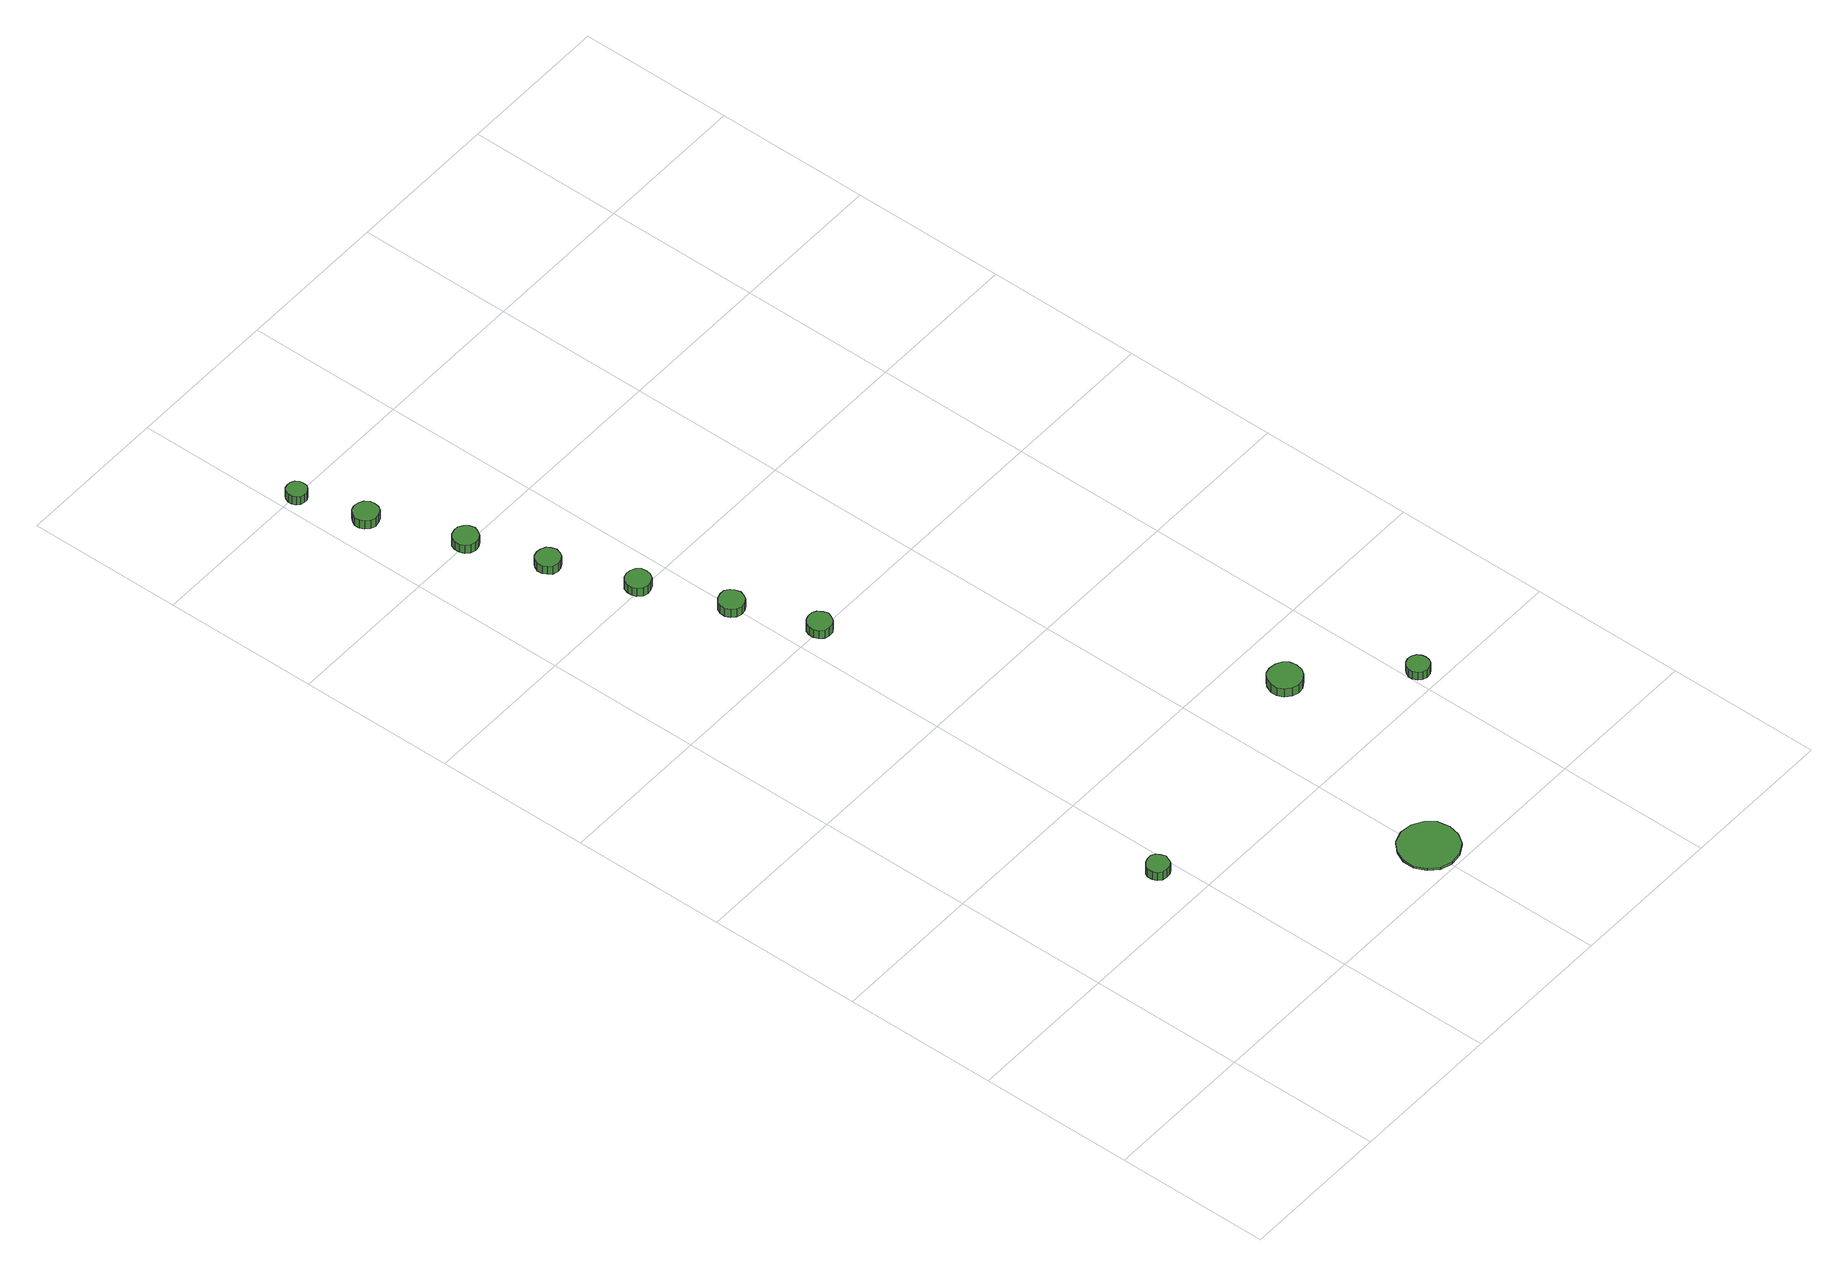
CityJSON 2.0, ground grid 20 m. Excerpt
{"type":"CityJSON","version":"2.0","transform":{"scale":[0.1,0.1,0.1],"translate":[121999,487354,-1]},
"CityObjects":{
"tree1":{"type":"SolitaryVegetationObject","attributes":{"function":"something"},"geometry":[{"type":"MultiSurface","lod":"1","boundaries":[[[0,1,2,3,4,5,6,7,8,9,10,11,12,13,14]],[[15,16,17,18,19,20,21,22,23,24,25,26,27,28,29]],[[0,29,28,1]],[[1,28,27,2]],[[2,27,26,3]],[[3,26,25,4]],[[4,25,24,5]],[[5,24,23,6]],[[6,23,22,7]],[[7,22,21,8]],[[8,21,20,9]],[[9,20,19,10]],[[10,19,18,11]],[[11,18,17,12]],[[12,17,16,13]],[[13,16,15,14]],[[14,15,29,0]]]}]},
"tree2":{"type":"SolitaryVegetationObject","attributes":{"function":"something"},"geometry":[{"type":"MultiSurface","lod":"1","boundaries":[[[30,31,32,33,34,35,36,37,38,39,40,41,42,43,44]],[[45,46,47,48,49,50,51,52,53,54,55,56,57,58,59]],[[30,59,58,31]],[[31,58,57,32]],[[32,57,56,33]],[[33,56,55,34]],[[34,55,54,35]],[[35,54,53,36]],[[36,53,52,37]],[[37,52,51,38]],[[38,51,50,39]],[[39,50,49,40]],[[40,49,48,41]],[[41,48,47,42]],[[42,47,46,43]],[[43,46,45,44]],[[44,45,59,30]]]}]},
"tree3":{"type":"SolitaryVegetationObject","attributes":{"function":"something"},"geometry":[{"type":"MultiSurface","lod":"1","boundaries":[[[60,61,62,63,64,65,66,67,68,69,70,71,72,73,74]],[[75,76,77,78,79,80,81,82,83,84,85,86,87,88,89]],[[60,89,88,61]],[[61,88,87,62]],[[62,87,86,63]],[[63,86,85,64]],[[64,85,84,65]],[[65,84,83,66]],[[66,83,82,67]],[[67,82,81,68]],[[68,81,80,69]],[[69,80,79,70]],[[70,79,78,71]],[[71,78,77,72]],[[72,77,76,73]],[[73,76,75,74]],[[74,75,89,60]]]}]},
"tree4":{"type":"SolitaryVegetationObject","attributes":{"function":"something"},"geometry":[{"type":"MultiSurface","lod":"1","boundaries":[[[90,91,92,93,94,95,96,97,98,99,100,101,102,103,104]],[[105,106,107,108,109,110,111,112,113,114,115,116,117,118,119]],[[90,119,118,91]],[[91,118,117,92]],[[92,117,116,93]],[[93,116,115,94]],[[94,115,114,95]],[[95,114,113,96]],[[96,113,112,97]],[[97,112,111,98]],[[98,111,110,99]],[[99,110,109,100]],[[100,109,108,101]],[[101,108,107,102]],[[102,107,106,103]],[[103,106,105,104]],[[104,105,119,90]]]}]},
"tree5":{"type":"SolitaryVegetationObject","attributes":{"function":"something"},"geometry":[{"type":"MultiSurface","lod":"1","boundaries":[[[120,121,122,123,124,125,126,127,128,129,130,131,132,133,134]],[[135,136,137,138,139,140,141,142,143,144,145,146,147,148,149]],[[120,149,148,121]],[[121,148,147,122]],[[122,147,146,123]],[[123,146,145,124]],[[124,145,144,125]],[[125,144,143,126]],[[126,143,142,127]],[[127,142,141,128]],[[128,141,140,129]],[[129,140,139,130]],[[130,139,138,131]],[[131,138,137,132]],[[132,137,136,133]],[[133,136,135,134]],[[134,135,149,120]]]}]},
"tree6":{"type":"SolitaryVegetationObject","attributes":{"function":"something"},"geometry":[{"type":"MultiSurface","lod":"1","boundaries":[[[150,151,152,153,154,155,156,157,158,159,160,161,162,163,164]],[[165,166,167,168,169,170,171,172,173,174,175,176,177,178,179]],[[150,179,178,151]],[[151,178,177,152]],[[152,177,176,153]],[[153,176,175,154]],[[154,175,174,155]],[[155,174,173,156]],[[156,173,172,157]],[[157,172,171,158]],[[158,171,170,159]],[[159,170,169,160]],[[160,169,168,161]],[[161,168,167,162]],[[162,167,166,163]],[[163,166,165,164]],[[164,165,179,150]]]}]},
"tree7":{"type":"SolitaryVegetationObject","attributes":{"function":"something"},"geometry":[{"type":"MultiSurface","lod":"1","boundaries":[[[180,181,182,183,184,185,186,187,188,189,190,191,192,193,194]],[[195,196,197,198,199,200,201,202,203,204,205,206,207,208,209]],[[180,209,208,181]],[[181,208,207,182]],[[182,207,206,183]],[[183,206,205,184]],[[184,205,204,185]],[[185,204,203,186]],[[186,203,202,187]],[[187,202,201,188]],[[188,201,200,189]],[[189,200,199,190]],[[190,199,198,191]],[[191,198,197,192]],[[192,197,196,193]],[[193,196,195,194]],[[194,195,209,180]]]}]},
"tree8":{"type":"SolitaryVegetationObject","attributes":{"function":"something"},"geometry":[{"type":"MultiSurface","lod":"1","boundaries":[[[210,211,212,213,214,215,216,217,218,219,220,221,222,223,224]],[[225,226,227,228,229,230,231,232,233,234,235,236,237,238,239]],[[210,239,238,211]],[[211,238,237,212]],[[212,237,236,213]],[[213,236,235,214]],[[214,235,234,215]],[[215,234,233,216]],[[216,233,232,217]],[[217,232,231,218]],[[218,231,230,219]],[[219,230,229,220]],[[220,229,228,221]],[[221,228,227,222]],[[222,227,226,223]],[[223,226,225,224]],[[224,225,239,210]]]}]},
"tree9":{"type":"SolitaryVegetationObject","attributes":{"function":"something"},"geometry":[{"type":"MultiSurface","lod":"1","boundaries":[[[240,241,242,243,244,245,246,247,248,249,250,251,252,253,254]],[[255,256,257,258,259,260,261,262,263,264,265,266,267,268,269]],[[240,269,268,241]],[[241,268,267,242]],[[242,267,266,243]],[[243,266,265,244]],[[244,265,264,245]],[[245,264,263,246]],[[246,263,262,247]],[[247,262,261,248]],[[248,261,260,249]],[[249,260,259,250]],[[250,259,258,251]],[[251,258,257,252]],[[252,257,256,253]],[[253,256,255,254]],[[254,255,269,240]]]}]},
"tree10":{"type":"SolitaryVegetationObject","attributes":{"function":"something"},"geometry":[{"type":"MultiSurface","lod":"1","boundaries":[[[270,271,272,273,274,275,276,277,278,279,280,281,282,283,284]],[[285,286,287,288,289,290,291,292,293,294,295,296,297,298,299]],[[270,299,298,271]],[[271,298,297,272]],[[272,297,296,273]],[[273,296,295,274]],[[274,295,294,275]],[[275,294,293,276]],[[276,293,292,277]],[[277,292,291,278]],[[278,291,290,279]],[[279,290,289,280]],[[280,289,288,281]],[[281,288,287,282]],[[282,287,286,283]],[[283,286,285,284]],[[284,285,299,270]]]}]},
"tree11":{"type":"SolitaryVegetationObject","attributes":{"function":"something"},"geometry":[{"type":"MultiSurface","lod":"1","boundaries":[[[300,301,302,303,304,305,306,307,308,309,310,311,312,313,314]],[[315,316,317,318,319,320,321,322,323,324,325,326,327,328,329]],[[300,329,328,301]],[[301,328,327,302]],[[302,327,326,303]],[[303,326,325,304]],[[304,325,324,305]],[[305,324,323,306]],[[306,323,322,307]],[[307,322,321,308]],[[308,321,320,309]],[[309,320,319,310]],[[310,319,318,311]],[[311,318,317,312]],[[312,317,316,313]],[[313,316,315,314]],[[314,315,329,300]]]}]}
},
"vertices":[
[189,254,31],[187,260,31],[184,265,31],[179,268,31],[173,268,31],[167,266,31],[162,262,31],[160,257,31],[160,251,31],[162,245,31],[167,241,31],[173,240,31],[179,240,31],[184,243,31],[187,248,31],[187,248,18],[184,243,18],[179,240,18],[173,240,18],[167,241,18],[162,245,18],[160,251,18],[160,257,18],[162,262,18],[167,266,18],[173,268,18],[179,268,18],[184,265,18],[187,260,18],[189,254,18],
[444,43,12],[441,59,12],[432,71,12],[418,79,12],[402,81,12],[387,76,12],[376,65,12],[369,51,12],[369,35,12],[376,21,12],[387,10,12],[402,5,12],[418,7,12],[432,15,12],[441,28,12],[441,28,9],[432,15,9],[418,7,9],[402,5,9],[387,10,9],[376,21,9],[369,35,9],[369,51,9],[376,65,9],[387,76,9],[402,81,9],[418,79,9],[432,71,9],[441,59,9],[444,43,9],
[59,1313,25],[58,1319,25],[54,1325,25],[48,1328,25],[41,1329,25],[35,1327,25],[30,1322,25],[27,1316,25],[27,1310,25],[30,1304,25],[35,1299,25],[41,1297,25],[48,1298,25],[54,1301,25],[58,1306,25],[58,1306,12],[54,1301,12],[48,1298,12],[41,1297,12],[35,1299,12],[30,1304,12],[27,1310,12],[27,1316,12],[30,1322,12],[35,1327,12],[41,1329,12],[48,1328,12],[54,1325,12],[58,1319,12],[59,1313,12],
[33,1397,25],[32,1402,25],[29,1406,25],[24,1409,25],[19,1409,25],[14,1408,25],[10,1404,25],[8,1399,25],[8,1394,25],[10,1389,25],[14,1385,25],[19,1384,25],[24,1384,25],[29,1387,25],[32,1391,25],[32,1391,12],[29,1387,12],[24,1384,12],[19,1384,12],[14,1385,12],[10,1389,12],[8,1394,12],[8,1399,12],[10,1404,12],[14,1408,12],[19,1409,12],[24,1409,12],[29,1406,12],[32,1402,12],[33,1397,12],
[103,1201,23],[101,1208,23],[97,1213,23],[91,1217,23],[85,1217,23],[78,1215,23],[73,1211,23],[71,1205,23],[71,1198,23],[73,1192,23],[78,1187,23],[85,1185,23],[91,1186,23],[97,1189,23],[101,1195,23],[101,1195,10],[97,1189,10],[91,1186,10],[85,1185,10],[78,1187,10],[73,1192,10],[71,1198,10],[71,1205,10],[73,1211,10],[78,1215,10],[85,1217,10],[91,1217,10],[97,1213,10],[101,1208,10],[103,1201,10],
[135,1107,23],[133,1113,23],[130,1118,23],[124,1121,23],[118,1122,23],[111,1120,23],[107,1116,23],[104,1110,23],[104,1103,23],[107,1098,23],[111,1093,23],[118,1091,23],[124,1092,23],[130,1095,23],[133,1100,23],[133,1100,10],[130,1095,10],[124,1092,10],[118,1091,10],[111,1093,10],[107,1098,10],[104,1103,10],[104,1110,10],[107,1116,10],[111,1120,10],[118,1122,10],[124,1121,10],[130,1118,10],[133,1113,10],[135,1107,10],
[173,1005,23],[172,1012,23],[168,1017,23],[162,1020,23],[156,1021,23],[149,1019,23],[144,1015,23],[142,1008,23],[142,1002,23],[144,996,23],[149,991,23],[156,989,23],[162,990,23],[168,993,23],[172,999,23],[172,999,10],[168,993,10],[162,990,10],[156,989,10],[149,991,10],[144,996,10],[142,1002,10],[142,1008,10],[144,1015,10],[149,1019,10],[156,1021,10],[162,1020,10],[168,1017,10],[172,1012,10],[173,1005,10],
[215,901,23],[213,908,23],[210,913,23],[204,917,23],[197,917,23],[191,915,23],[186,911,23],[183,905,23],[183,898,23],[186,892,23],[191,887,23],[197,885,23],[204,886,23],[210,889,23],[213,895,23],[213,895,10],[210,889,10],[204,886,10],[197,885,10],[191,887,10],[186,892,10],[183,898,10],[183,905,10],[186,911,10],[191,915,10],[197,917,10],[204,917,10],[210,913,10],[213,908,10],[215,901,10],
[251,801,24],[249,807,24],[245,813,24],[240,816,24],[233,816,24],[227,814,24],[222,810,24],[220,804,24],[220,798,24],[222,792,24],[227,787,24],[233,785,24],[240,786,24],[245,789,24],[249,795,24],[249,795,11],[245,789,11],[240,786,11],[233,785,11],[227,787,11],[222,792,11],[220,798,11],[220,804,11],[222,810,11],[227,814,11],[233,816,11],[240,816,11],[245,813,11],[249,807,11],[251,801,11],
[523,332,26],[521,341,26],[516,348,26],[508,352,26],[499,353,26],[491,351,26],[484,345,26],[480,336,26],[480,327,26],[484,319,26],[491,313,26],[499,310,26],[508,311,26],[516,316,26],[521,323,26],[521,323,13],[516,316,13],[508,311,13],[499,310,13],[491,313,13],[484,319,13],[480,327,13],[480,336,13],[484,345,13],[491,351,13],[499,353,13],[508,352,13],[516,348,13],[521,341,13],[523,332,13],
[627,227,24],[626,232,24],[623,237,24],[618,240,24],[612,241,24],[606,239,24],[602,235,24],[599,229,24],[599,224,24],[602,218,24],[606,214,24],[612,212,24],[618,213,24],[623,216,24],[626,221,24],[626,221,12],[623,216,12],[618,213,12],[612,212,12],[606,214,12],[602,218,12],[599,224,12],[599,229,12],[602,235,12],[606,239,12],[612,241,12],[618,240,12],[623,237,12],[626,232,12],[627,227,12]
]}
